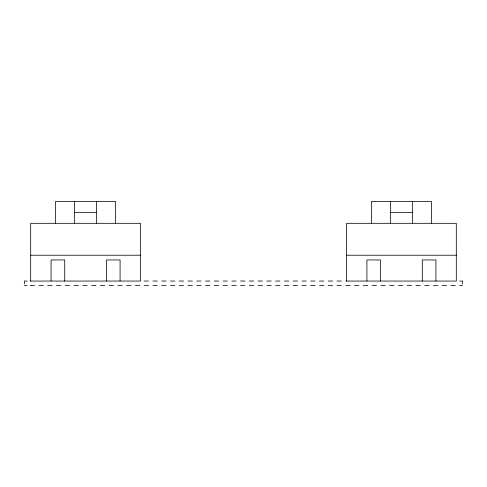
<?xml version="1.0" encoding="UTF-8"?>
<svg xmlns="http://www.w3.org/2000/svg" width="487" height="487" viewBox="0 0 487 487"><rect width="100%" height="100%" fill="white"/><g stroke="black" fill="none" stroke-linecap="round" stroke-linejoin="round"><path stroke-width="0.73" d="M74.614 212.362L96.529 212.362M390.471 212.362L412.386 212.362M30.693 255.218L140.451 255.218M346.549 255.218L456.307 255.218M27.272 281.048L24.35 281.048L24.35 283.97M30.194 281.048L140.451 281.048L140.451 223.32L30.693 223.32L30.693 281.048M144.152 281.048L148.535 281.048M152.918 281.048L157.301 281.048M161.684 281.048L166.067 281.048M170.45 281.048L174.833 281.048M179.216 281.048L183.599 281.048M187.982 281.048L192.365 281.048M196.748 281.048L201.131 281.048M205.514 281.048L209.897 281.048M214.28 281.048L218.663 281.048M223.046 281.048L227.429 281.048M231.812 281.048L236.195 281.048M240.578 281.048L244.961 281.048M249.344 281.048L253.727 281.048M258.11 281.048L262.493 281.048M266.876 281.048L271.259 281.048M275.642 281.048L280.025 281.048M284.408 281.048L288.791 281.048M293.174 281.048L297.557 281.048M301.94 281.048L306.323 281.048M310.706 281.048L315.089 281.048M319.472 281.048L323.855 281.048M328.238 281.048L332.621 281.048M337.004 281.048L341.387 281.048M345.77 281.048L456.307 281.048L456.307 223.32L346.549 223.32L346.549 281.048M459.728 281.048L462.65 281.048L462.65 283.97M24.35 285.595L27.272 285.595M30.194 285.595L34.577 285.595M38.96 285.595L43.343 285.595M47.726 285.595L52.109 285.595M56.492 285.595L60.875 285.595M65.258 285.595L69.641 285.595M74.024 285.595L78.407 285.595M82.79 285.595L87.173 285.595M91.556 285.595L95.939 285.595M100.322 285.595L104.705 285.595M109.088 285.595L113.471 285.595M117.854 285.595L122.237 285.595M126.62 285.595L131.003 285.595M135.386 285.595L139.769 285.595M144.152 285.595L148.535 285.595M152.918 285.595L157.301 285.595M161.684 285.595L166.067 285.595M170.45 285.595L174.833 285.595M179.216 285.595L183.599 285.595M187.982 285.595L192.365 285.595M196.748 285.595L201.131 285.595M205.514 285.595L209.897 285.595M214.28 285.595L218.663 285.595M223.046 285.595L227.429 285.595M231.812 285.595L236.195 285.595M240.578 285.595L244.961 285.595M249.344 285.595L253.727 285.595M258.11 285.595L262.493 285.595M266.876 285.595L271.259 285.595M275.642 285.595L280.025 285.595M284.408 285.595L288.791 285.595M293.174 285.595L297.557 285.595M301.94 285.595L306.323 285.595M310.706 285.595L315.089 285.595M319.472 285.595L323.855 285.595M328.238 285.595L332.621 285.595M337.004 285.595L341.387 285.595M345.77 285.595L350.153 285.595M354.536 285.595L358.919 285.595M363.302 285.595L367.685 285.595M372.068 285.595L376.451 285.595M380.834 285.595L385.217 285.595M389.6 285.595L393.983 285.595M398.366 285.595L402.749 285.595M407.132 285.595L411.515 285.595M415.898 285.595L420.281 285.595M424.664 285.595L429.047 285.595M433.43 285.595L437.813 285.595M442.196 285.595L446.579 285.595M450.962 285.595L455.345 285.595M459.728 285.595L462.65 285.595M435.932 281.048L435.932 259.948L422.278 259.948L422.278 281.048M431.379 223.32L431.379 201.405L371.478 201.405L371.478 223.32M412.386 201.405L412.386 223.32M390.471 201.405L390.471 223.32M380.578 281.048L380.578 259.948L366.924 259.948L366.924 281.048M120.076 281.048L120.076 259.948L106.422 259.948L106.422 281.048M115.522 223.32L115.522 201.405L55.621 201.405L55.621 223.32M96.529 201.405L96.529 223.32M74.614 201.405L74.614 223.32M64.722 281.048L64.722 259.948L51.068 259.948L51.068 281.048"/></g></svg>
